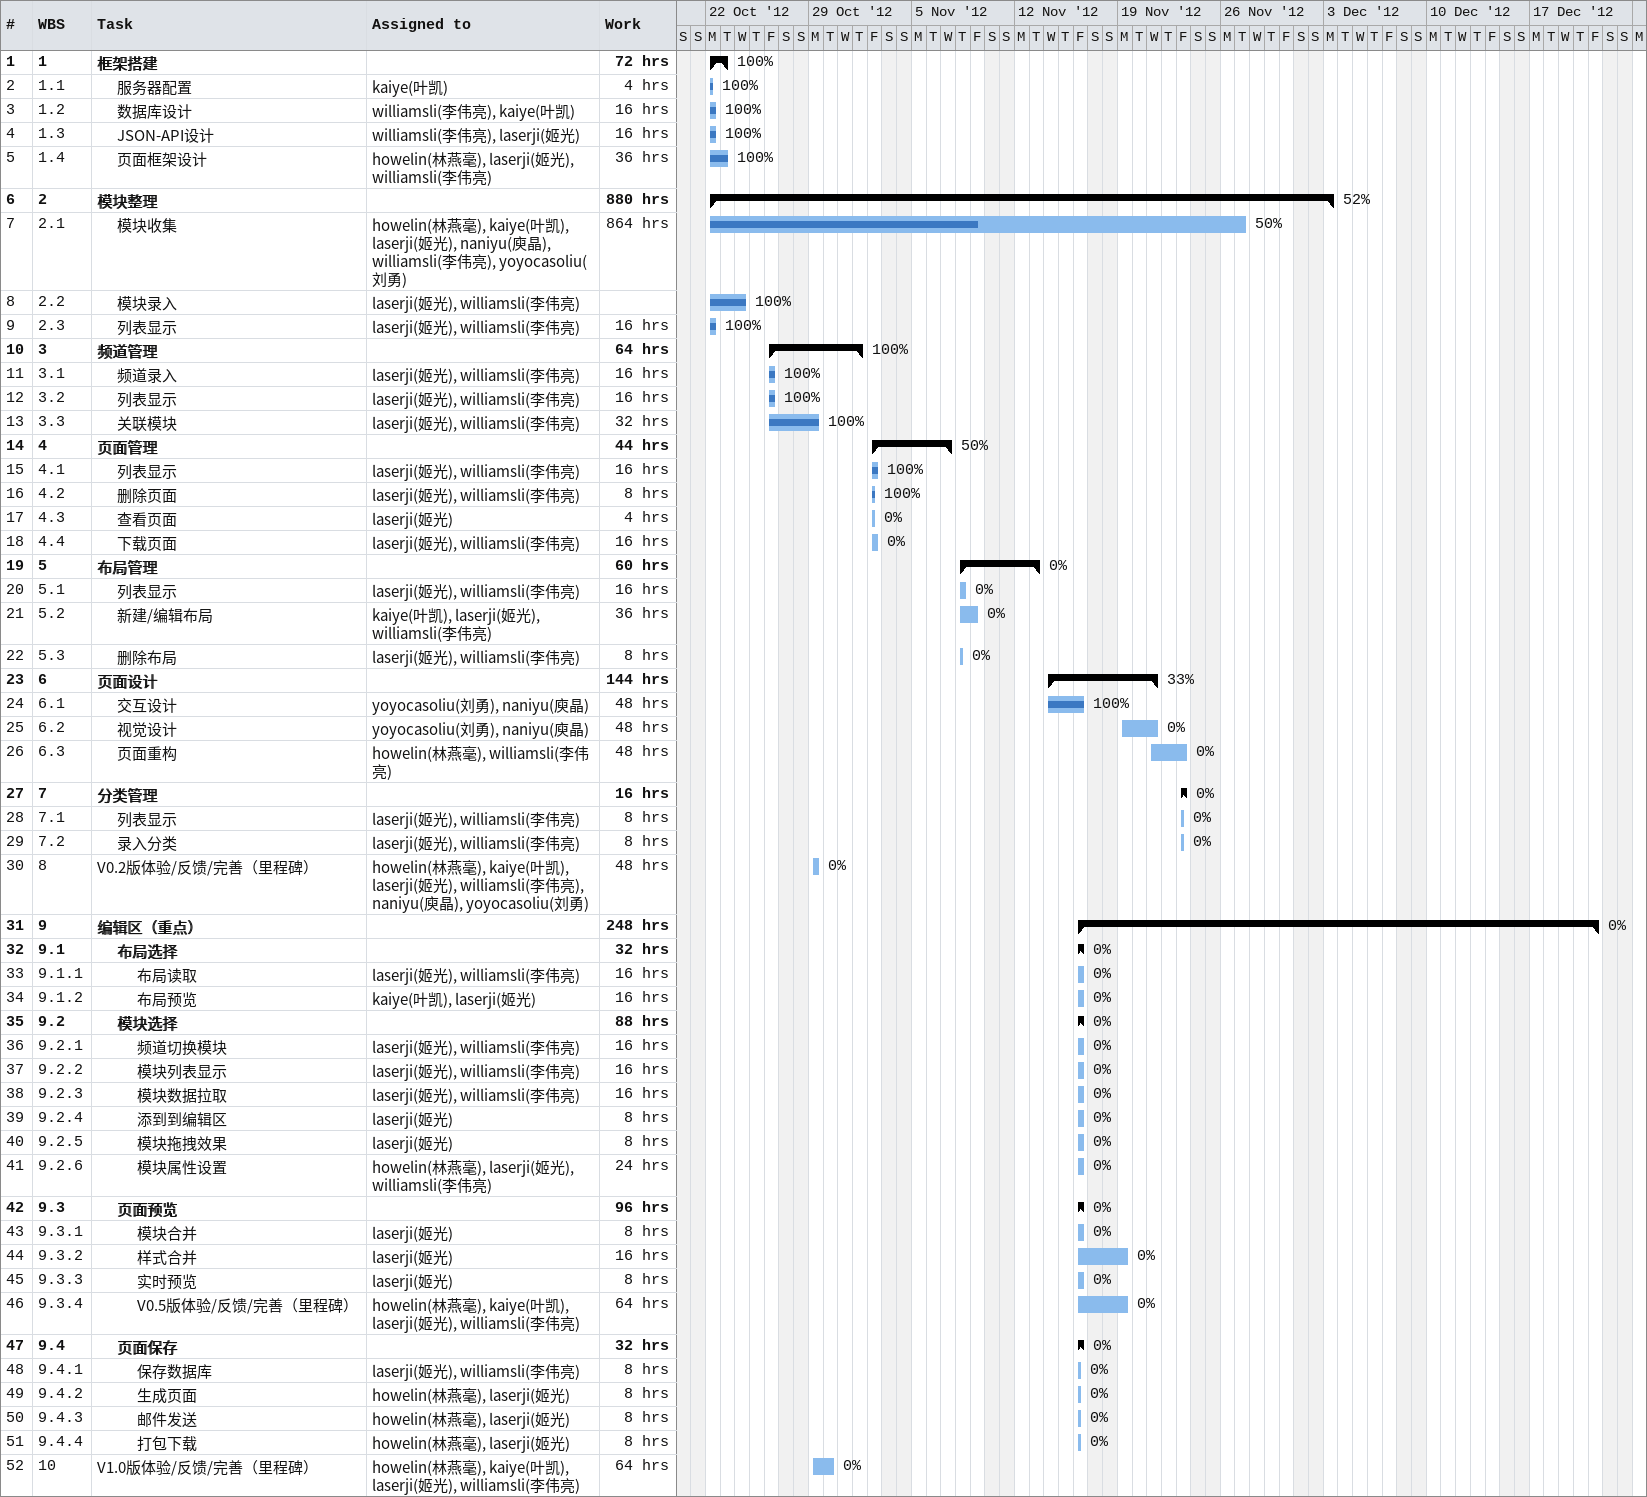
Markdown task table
| ID | WBS | Task | Start | Finish | Resources | % complete | Work (h) |
|---|---|---|---|---|---|---|---|
| 1 | 1 | **框架搭建** | 2012-10-22 | 2012-10-23 |  | 100 | 72 |
| 2 | 1.1 | 服务器配置 | 2012-10-22 | 2012-10-22 | kaiye(叶凯) | 100 | 4 |
| 3 | 1.2 | 数据库设计 | 2012-10-22 | 2012-10-22 | williamsli(李伟亮), kaiye(叶凯) | 100 | 16 |
| 4 | 1.3 | JSON-API设计 | 2012-10-22 | 2012-10-22 | williamsli(李伟亮), laserji(姬光) | 100 | 16 |
| 5 | 1.4 | 页面框架设计 | 2012-10-22 | 2012-10-23 | howelin(林燕毫), laserji(姬光), williamsli(李伟亮) | 100 | 36 |
| 6 | 2 | **模块整理** | 2012-10-22 | 2012-12-03 |  | 52 | 880 |
| 7 | 2.1 | 模块收集 | 2012-10-22 | 2012-11-27 | howelin(林燕毫), kaiye(叶凯), laserji(姬光), naniyu(庾晶), williamsli(李伟亮), yoyocasoliu(刘勇) | 50 | 864 |
| 8 | 2.2 | 模块录入 | 2012-10-22 | 2012-10-24 | laserji(姬光), williamsli(李伟亮) | 100 |  |
| 9 | 2.3 | 列表显示 | 2012-10-22 | 2012-10-22 | laserji(姬光), williamsli(李伟亮) | 100 | 16 |
| 10 | 3 | **频道管理** | 2012-10-26 | 2012-11-01 |  | 100 | 64 |
| 11 | 3.1 | 频道录入 | 2012-10-26 | 2012-10-26 | laserji(姬光), williamsli(李伟亮) | 100 | 16 |
| 12 | 3.2 | 列表显示 | 2012-10-26 | 2012-10-26 | laserji(姬光), williamsli(李伟亮) | 100 | 16 |
| 13 | 3.3 | 关联模块 | 2012-10-26 | 2012-10-29 | laserji(姬光), williamsli(李伟亮) | 100 | 32 |
| 14 | 4 | **页面管理** | 2012-11-02 | 2012-11-07 |  | 50 | 44 |
| 15 | 4.1 | 列表显示 | 2012-11-02 | 2012-11-02 | laserji(姬光), williamsli(李伟亮) | 100 | 16 |
| 16 | 4.2 | 删除页面 | 2012-11-02 | 2012-11-02 | laserji(姬光), williamsli(李伟亮) | 100 | 8 |
| 17 | 4.3 | 查看页面 | 2012-11-02 | 2012-11-02 | laserji(姬光) | 0 | 4 |
| 18 | 4.4 | 下载页面 | 2012-11-02 | 2012-11-02 | laserji(姬光), williamsli(李伟亮) | 0 | 16 |
| 19 | 5 | **布局管理** | 2012-11-08 | 2012-11-13 |  | 0 | 60 |
| 20 | 5.1 | 列表显示 | 2012-11-08 | 2012-11-08 | laserji(姬光), williamsli(李伟亮) | 0 | 16 |
| 21 | 5.2 | 新建/编辑布局 | 2012-11-08 | 2012-11-09 | kaiye(叶凯), laserji(姬光), williamsli(李伟亮) | 0 | 36 |
| 22 | 5.3 | 删除布局 | 2012-11-08 | 2012-11-08 | laserji(姬光), williamsli(李伟亮) | 0 | 8 |
| 23 | 6 | **页面设计** | 2012-11-14 | 2012-11-21 |  | 33 | 144 |
| 24 | 6.1 | 交互设计 | 2012-11-14 | 2012-11-16 | yoyocasoliu(刘勇), naniyu(庾晶) | 100 | 48 |
| 25 | 6.2 | 视觉设计 | 2012-11-19 | 2012-11-21 | yoyocasoliu(刘勇), naniyu(庾晶) | 0 | 48 |
| 26 | 6.3 | 页面重构 | 2012-11-21 | 2012-11-23 | howelin(林燕毫), williamsli(李伟亮) | 0 | 48 |
| 27 | 7 | **分类管理** | 2012-11-23 | 2012-11-23 |  | 0 | 16 |
| 28 | 7.1 | 列表显示 | 2012-11-23 | 2012-11-23 | laserji(姬光), williamsli(李伟亮) | 0 | 8 |
| 29 | 7.2 | 录入分类 | 2012-11-23 | 2012-11-23 | laserji(姬光), williamsli(李伟亮) | 0 | 8 |
| 30 | 8 | V0.2版体验/反馈/完善（里程碑） | 2012-10-29 | 2012-10-29 | howelin(林燕毫), kaiye(叶凯), laserji(姬光), williamsli(李伟亮), naniyu(庾晶), yoyocasoliu(刘勇) | 0 | 48 |
| 31 | 9 | **编辑区（重点）** | 2012-11-16 | 2012-12-21 |  | 0 | 248 |
| 32 | 9.1 | **布局选择** | 2012-11-16 | 2012-11-16 |  | 0 | 32 |
| 33 | 9.1.1 | 布局读取 | 2012-11-16 | 2012-11-16 | laserji(姬光), williamsli(李伟亮) | 0 | 16 |
| 34 | 9.1.2 | 布局预览 | 2012-11-16 | 2012-11-16 | kaiye(叶凯), laserji(姬光) | 0 | 16 |
| 35 | 9.2 | **模块选择** | 2012-11-16 | 2012-11-16 |  | 0 | 88 |
| 36 | 9.2.1 | 频道切换模块 | 2012-11-16 | 2012-11-16 | laserji(姬光), williamsli(李伟亮) | 0 | 16 |
| 37 | 9.2.2 | 模块列表显示 | 2012-11-16 | 2012-11-16 | laserji(姬光), williamsli(李伟亮) | 0 | 16 |
| 38 | 9.2.3 | 模块数据拉取 | 2012-11-16 | 2012-11-16 | laserji(姬光), williamsli(李伟亮) | 0 | 16 |
| 39 | 9.2.4 | 添到到编辑区 | 2012-11-16 | 2012-11-16 | laserji(姬光) | 0 | 8 |
| 40 | 9.2.5 | 模块拖拽效果 | 2012-11-16 | 2012-11-16 | laserji(姬光) | 0 | 8 |
| 41 | 9.2.6 | 模块属性设置 | 2012-11-16 | 2012-11-16 | howelin(林燕毫), laserji(姬光), williamsli(李伟亮) | 0 | 24 |
| 42 | 9.3 | **页面预览** | 2012-11-16 | 2012-11-16 |  | 0 | 96 |
| 43 | 9.3.1 | 模块合并 | 2012-11-16 | 2012-11-16 | laserji(姬光) | 0 | 8 |
| 44 | 9.3.2 | 样式合并 | 2012-11-16 | 2012-11-19 | laserji(姬光) | 0 | 16 |
| 45 | 9.3.3 | 实时预览 | 2012-11-16 | 2012-11-16 | laserji(姬光) | 0 | 8 |
| 46 | 9.3.4 | V0.5版体验/反馈/完善（里程碑） | 2012-11-16 | 2012-11-19 | howelin(林燕毫), kaiye(叶凯), laserji(姬光), williamsli(李伟亮) | 0 | 64 |
| 47 | 9.4 | **页面保存** | 2012-11-16 | 2012-11-16 |  | 0 | 32 |
| 48 | 9.4.1 | 保存数据库 | 2012-11-16 | 2012-11-16 | laserji(姬光), williamsli(李伟亮) | 0 | 8 |
| 49 | 9.4.2 | 生成页面 | 2012-11-16 | 2012-11-16 | howelin(林燕毫), laserji(姬光) | 0 | 8 |
| 50 | 9.4.3 | 邮件发送 | 2012-11-16 | 2012-11-16 | howelin(林燕毫), laserji(姬光) | 0 | 8 |
| 51 | 9.4.4 | 打包下载 | 2012-11-16 | 2012-11-16 | howelin(林燕毫), laserji(姬光) | 0 | 8 |
| 52 | 10 | V1.0版体验/反馈/完善（里程碑） | 2012-10-29 | 2012-10-30 | howelin(林燕毫), kaiye(叶凯), laserji(姬光), williamsli(李伟亮) | 0 | 64 |
